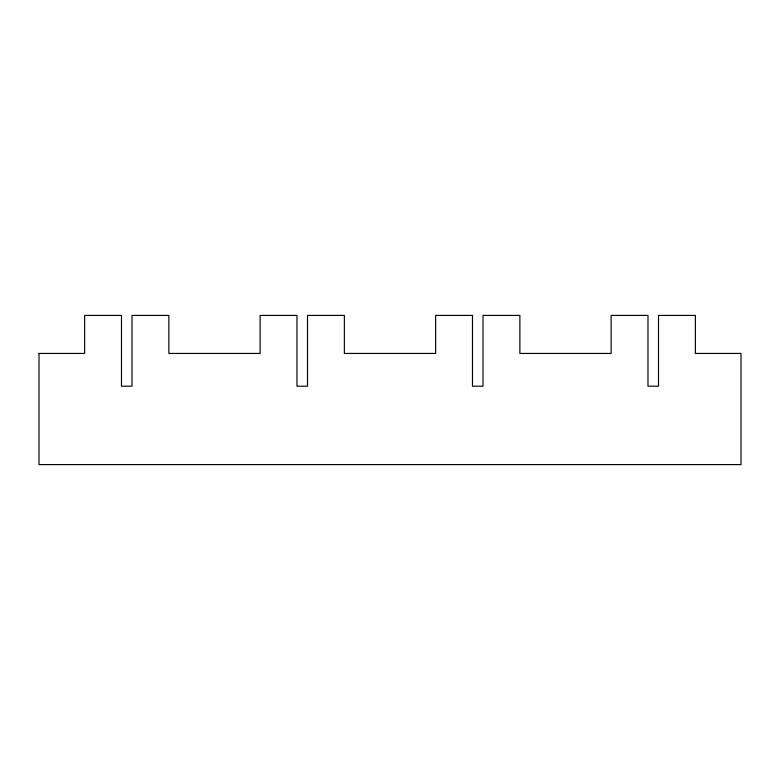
<?xml version="1.0" encoding="UTF-8"?>
<svg xmlns="http://www.w3.org/2000/svg" width="780" height="780" viewBox="0 0 780 780"><rect width="100%" height="100%" fill="white"/><g stroke="black" fill="none" stroke-linecap="round" stroke-linejoin="round"><path stroke-width="1.17" d="M39 353.438L39 464.587L741 464.587L741 353.438L695.37 353.438L695.37 315.412L658.515 315.412L658.515 386.197L647.985 386.197L647.985 315.412L611.13 315.412L611.13 353.438L519.87 353.438L519.87 315.412L483.015 315.412L483.015 386.197L472.485 386.197L472.485 315.412L435.63 315.412L435.63 353.438L344.37 353.438L344.37 315.412L307.515 315.412L307.515 386.197L296.985 386.197L296.985 315.412L260.13 315.412L260.13 353.438L168.87 353.438L168.87 315.412L132.015 315.412L132.015 386.197L121.485 386.197L121.485 315.412L84.63 315.412L84.63 353.438L39 353.438"/></g></svg>
